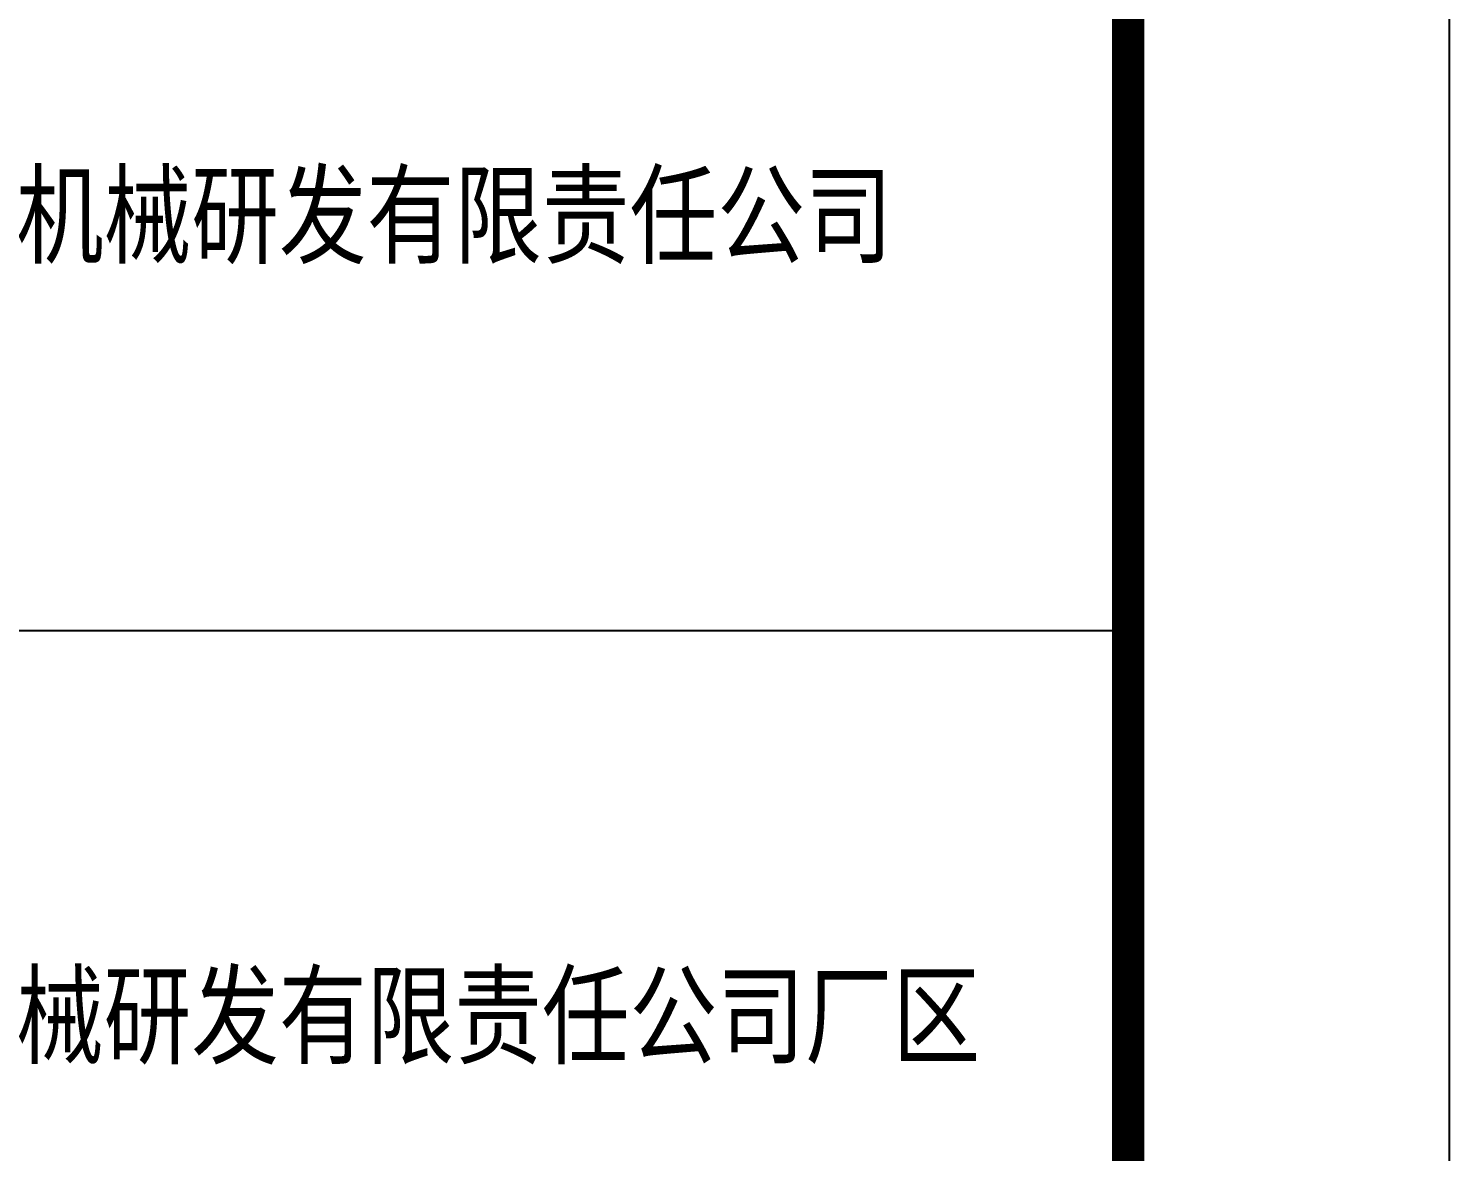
# Model space of a CAD drawing. Extents: x 8844666 to 9156203, y 1662182 to 2655606.
# Drawn here: x 9004580 to 9009003, y 1675325 to 1678819 of the extents above; entities that cross this region are included whole.
import ezdxf
from ezdxf.enums import TextEntityAlignment as Align

# ---------------------------------------------------------------- set-up
doc = ezdxf.new("R2010")
doc.units = 0
doc.header["$LTSCALE"] = 1000
doc.header["$MEASUREMENT"] = 0
doc.layers.get('0').update_dxf_attribs({"linetype": 'CONTINUOUS'})
doc.layers.add('PP-PM-TK', color=7, linetype='CONTINUOUS')
doc.layers.add('PUB_TITLE', color=4, linetype='CONTINUOUS')
doc.styles.add('仿宋', font='', dxfattribs={"width": 0.8})
doc.styles.get('仿宋').set_extended_font_data('SimSun')

# ---------------------------------------------------------------- blocks, each defined once
blk = doc.blocks.new('A1-TK')
at = {"layer": 'PP-PM-TK', "color": 4}
blk.add_line((9146250.4, 1810979.9), (9151750.4, 1810979.9), dxfattribs=at)
at = {"layer": 'PP-PM-TK', "color": 4, "const_width": 70}
blk.add_lwpolyline([(9146250.4, 1854615.8), (9151750.4, 1854615.8), (9151750.4, 1797215.8), (9146250.4, 1797215.8)], close=True, dxfattribs=at)
at = {"layer": 'PUB_TITLE', "color": 0, "style": '仿宋', "width": 0.8}
for s, p in [('安徽茶之源机械研发有限责任公司', (9148971.2, 1812147.7)), ('安徽茶之源机械研发有限责任公司厂区', (9148971.2, 1809657.7))]:
    blk.add_text(s, height=250, dxfattribs=at).set_placement(p, align=Align.CENTER)

msp = doc.modelspace()

# ---------------------------------------------------------------- linework, layer by layer
at = {"layer": 'PUB_TITLE'}
msp.add_lwpolyline([(8903902.8, 1662181.8), (9009002.8, 1662181.8), (9009002.8, 1721581.8), (8903902.8, 1721581.8)], close=True, dxfattribs=at)
at = {"layer": 'PUB_TITLE', "const_width": 100}
msp.add_lwpolyline([(8906402.8, 1663181.8), (9008002.8, 1663181.8), (9008002.8, 1720581.8), (8906402.8, 1720581.8)], close=True, dxfattribs=at)

# ---------------------------------------------------------------- block references
msp.add_blockref('A1-TK', (-143747.6, -134034))

doc.saveas('drawing.dxf')
